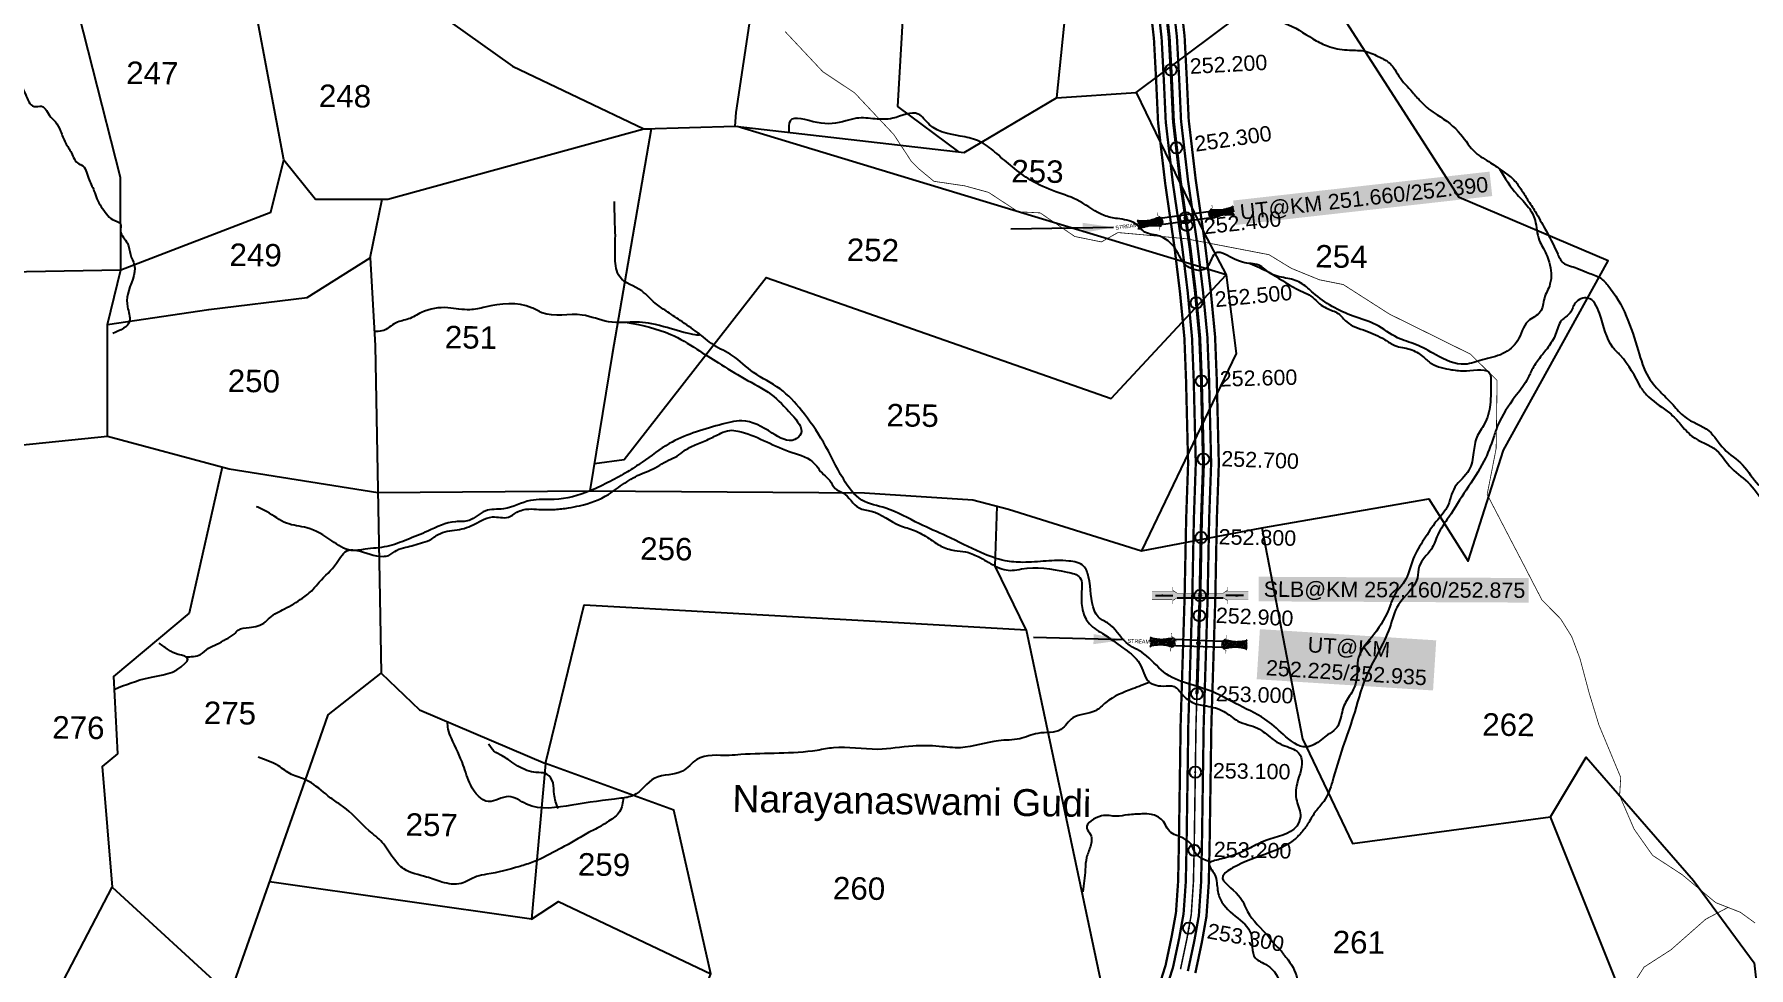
# Model space of a CAD drawing. Header units: feet. Extents: x 751091 to 766702, y 1607162 to 1618807.
# Drawn here: x 756396 to 758629, y 1613163 to 1614378 of the extents above; entities that cross this region are included whole.
import ezdxf
from ezdxf.enums import TextEntityAlignment as Align

# ---------------------------------------------------------------- set-up
doc = ezdxf.new("R2010")
doc.units = ezdxf.units.FT
doc.header["$LTSCALE"] = 15
doc.header["$MEASUREMENT"] = 0
doc.header["$PDMODE"] = 32
doc.header["$PDSIZE"] = 15
doc.linetypes.add('ACAD_ISO02W100', pattern=[15, 12, -3])
doc.linetypes.add('HIDDEN2', pattern=[0.1875, 0.125, -0.0625])
for name, color, linetype in [('CANAL1', 7, 'Continuous'), ('CSMark', 72, 'Continuous'), ('PLOT', 7, 'Continuous'), ('ROADS', 6, 'Continuous'), ('STRUCTURE', 5, 'Continuous'), ('TANKS-STREAM', 4, 'Continuous')]:
    doc.layers.add(name, color=color, linetype=linetype)
doc.layers.add('VILLAGE BOUNDRY', color=5, linetype='HIDDEN2', lineweight=100)
doc.styles.get("Standard").update_dxf_attribs({"font": 'arial.ttf'})
doc.dimstyles.get("Standard").update_dxf_attribs({"dimtxt": 0.18, "dimasz": 40, "dimexe": 0.18, "dimexo": 0.0625, "dimgap": 0.09, "dimtad": 0, "dimtih": 1, "dimtoh": 1, "dimdec": 4, "dimzin": 0, "dimdsep": 46, "dimtxsty": 'Standard', "dimcen": 0.09, "dimadec": 0, "dimazin": 0, "dimtfac": 1, "dimtdec": 4, "dimtofl": 0, "dimtmove": 0, "dimatfit": 3, "dimfxl": 1, "dimtolj": 1, "dimtzin": 0, "dimarcsym": 0})

# ---------------------------------------------------------------- blocks, each defined once
blk = doc.blocks.new('UT')
at = {"layer": 'STRUCTURE'}
h = blk.add_hatch(dxfattribs=at)
h.set_pattern_fill('DASH', color=150, scale=8, angle=-39.6278, style=0)
h.set_pattern_definition([(320.372247933, (-4370.464, -6260.8811), (1.40800153113, 0.132407282), [1, -1])])
h.paths.add_polyline_path([(765163, 1700681.9), (765165.6, 1700680.6), (765167.2, 1700680.3), (765169.1, 1700680), (765172.4, 1700679.6), (765176.4, 1700679.3), (765179.5, 1700679.5), (765183.1, 1700679.9), (765187.7, 1700680.9), (765188.9, 1700681.2), (765193.1, 1700682.2), (765196.1, 1700680.2), (765196.1, 1700672.2), (765193.1, 1700670.2), (765190.5, 1700670.8), (765188.1, 1700671.3), (765185.5, 1700671.8), (765183.6, 1700672.1), (765181, 1700672.5), (765180.3, 1700672.5), (765178.5, 1700672.6), (765176.7, 1700672.6), (765174.6, 1700672.5), (765172.5, 1700672.3), (765170.4, 1700672), (765168.5, 1700671.7), (765166.1, 1700671.2), (765165, 1700670.8), (765163, 1700669.7)])
h.paths.add_polyline_path([(765259.1, 1700682.2), (765256.1, 1700680.2), (765256.1, 1700672.2), (765259.1, 1700670.2), (765261.9, 1700671), (765264.4, 1700671.6), (765266.4, 1700672), (765269.1, 1700672.5), (765272.7, 1700673), (765276.1, 1700673.1), (765278.6, 1700672.9), (765281.2, 1700672.7), (765283.9, 1700672.3), (765286.4, 1700671.9), (765288, 1700671.3), (765289.2, 1700670.6), (765289.1, 1700682.7), (765287.6, 1700681.8), (765285.7, 1700681.2), (765283, 1700680.7), (765281.2, 1700680.4), (765276.7, 1700679.9), (765272.7, 1700679.9), (765268.7, 1700680.3), (765264.8, 1700681), (765261.2, 1700681.7)])
at = {"layer": 'STRUCTURE', "color": 150, "const_width": 0.628}
for points in [[(765190.1, 1700688.2), (765190.1, 1700684.2), (765196.1, 1700680.2), (765256.1, 1700680.2), (765262.1, 1700684.2), (765262.1, 1700688.2)], [(765190.1, 1700664.2), (765190.1, 1700668.2), (765196.1, 1700672.2), (765256.1, 1700672.2), (765262.1, 1700668.2), (765262.1, 1700664.2)]]:
    blk.add_lwpolyline(points, dxfattribs=at)
at = {"layer": 'STRUCTURE', "color": 150}
for points in [[(765196.1, 1700680.2), (765256.1, 1700680.2)], [(765196.1, 1700672.2), (765256.1, 1700672.2)], [(765196.1, 1700672.2), (765256.1, 1700672.2)]]:
    blk.add_lwpolyline(points, dxfattribs=at)
at = {"layer": 'STRUCTURE', "color": 0}
blk.add_circle((765226.1, 1700676.2), 1.89, dxfattribs=at)
at = {"layer": 'STRUCTURE', "color": 150}
for points in [[(765163, 1700681.9), (765164.4, 1700681.1), (765167.9, 1700680.2), (765171.2, 1700679.8), (765176.1, 1700679.4), (765184.7, 1700680.3), (765193.1, 1700682.2)], [(765163, 1700669.7), (765164.3, 1700670.6), (765167.8, 1700671.6), (765171.2, 1700672.1), (765176, 1700672.6), (765184.7, 1700672), (765193.1, 1700670.2)], [(765289.1, 1700682.7), (765287.8, 1700681.9), (765284.3, 1700680.9), (765280.9, 1700680.4), (765276.1, 1700679.8), (765267.4, 1700680.5), (765259.1, 1700682.2)], [(765289.2, 1700670.6), (765287.8, 1700671.4), (765284.2, 1700672.3), (765280.9, 1700672.7), (765276.1, 1700673.1), (765267.4, 1700672.2), (765259.1, 1700670.2)]]:
    blk.add_spline(points, degree=3, dxfattribs=at)
at = {"layer": 'STRUCTURE', "color": 0}
blk.add_text('STREAM', height=5, dxfattribs=at).set_placement((765148.2, 1700675.8), align=Align.MIDDLE_CENTER)
for points in [[(765190.9, 1700676), (765164.2, 1700675.8)], [(765289.3, 1700676.7), (765265.4, 1700676.4)]]:
    blk.add_leader(points, dimstyle='Standard', override={"dimasz": 10, "dimgap": 0.09, "dimtad": 0}, dxfattribs=at)
blk = doc.blocks.new('SLB')
at = {"layer": 'STRUCTURE'}
h = blk.add_hatch(dxfattribs=at)
h.set_pattern_fill('DOTS', color=6, scale=20, angle=320.3722, style=0)
h.set_pattern_definition([(320.372247934, (-159.4327, -72.9564), (1.2786241598, 0.5641323054), [0, -1.25])])
h.paths.add_polyline_path([(769699.5, 1706871.1), (769699.5, 1706861.1), (769729.1, 1706861.1), (769732.1, 1706863.1), (769792.1, 1706863.1), (769795.1, 1706861.1), (769824.7, 1706861.1), (769824.7, 1706871.1), (769795.1, 1706871.1), (769792.1, 1706869.1), (769732.1, 1706869.1), (769729.1, 1706871.1)])
at = {"layer": 'STRUCTURE', "color": 6, "linetype": 'ACAD_ISO02W100', "ltscale": 0.5, "const_width": 0.5}
for points in [[(769699.5, 1706871.1), (769729.1, 1706871.1)], [(769795.1, 1706871.1), (769824.7, 1706871.1)], [(769699.5, 1706861.1), (769729.1, 1706861.1)], [(769795.1, 1706861.1), (769824.7, 1706861.1)]]:
    blk.add_lwpolyline(points, dxfattribs=at)
at = {"layer": 'STRUCTURE', "color": 6, "const_width": 0.628}
for points in [[(769726.1, 1706877.1), (769726.1, 1706873.1), (769732.1, 1706869.1), (769792.1, 1706869.1), (769798.1, 1706873.1), (769798.1, 1706877.1)], [(769726.1, 1706855.1), (769726.1, 1706859.1), (769732.1, 1706863.1), (769792.1, 1706863.1), (769798.1, 1706859.1), (769798.1, 1706855.1)]]:
    blk.add_lwpolyline(points, dxfattribs=at)
at = {"layer": 'STRUCTURE', "color": 6}
blk.add_lwpolyline([(769732.1, 1706863.1), (769792.1, 1706863.1)], dxfattribs=at)
blk.add_lwpolyline([(769732.1, 1706863.1), (769792.1, 1706863.1)], dxfattribs=at)
at = {"layer": 'STRUCTURE', "color": 0}
blk.add_circle((769762.1, 1706866.1), 1.24, dxfattribs=at)
for points in [[(769703.8, 1706866), (769726.7, 1706866)], [(769818.6, 1706865.8), (769795.7, 1706865.8)]]:
    blk.add_leader(points, dimstyle='Standard', override={"dimasz": 10, "dimgap": 0.09, "dimtad": 0}, dxfattribs=at)

msp = doc.modelspace()

# ---------------------------------------------------------------- linework, layer by layer
msp.add_point((757914.3, 1613647.4))
msp.add_point((757914.3, 1613647.4))
msp.add_point((757914.3, 1613647.4))
at = {"layer": 'CANAL1', "color": 1, "const_width": 3}
for points in [[(757848.7, 1614420.9), (757854.2, 1614371.9), (757857.1, 1614317.4), (757859.6, 1614262.9), (757868.9, 1614183.3), (757881, 1614100.3), (757888.1, 1614042), (757893.9, 1613982.3), (757896, 1613927.9), (757898.7, 1613819.2), (757896.2, 1613747.8), (757894.1, 1613644.1), (757889, 1613480.6), (757886.7, 1613324.1), (757885.7, 1613275), (757882.9, 1613234.5), (757877.3, 1613203.7), (757869.4, 1613166.1), (757858.6, 1613131.9)], [(757888.4, 1614425.9), (757894.1, 1614375.2), (757897, 1614319.4), (757899.5, 1614266.1), (757908.6, 1614188.5), (757920.6, 1614105.7), (757927.9, 1614046.3), (757933.8, 1613985), (757936, 1613929.2), (757938.7, 1613819), (757936.1, 1613746.7), (757934.1, 1613643.1), (757929, 1613479.6), (757926.7, 1613323.4), (757925.6, 1613273.2), (757922.6, 1613229.6), (757916.6, 1613196), (757908.1, 1613155.9)]]:
    msp.add_lwpolyline(points, dxfattribs=at)
at = {"layer": 'CANAL1', "color": 5, "const_width": 3}
for points in [[(757858.7, 1614422.2), (757864.2, 1614372.7), (757867.1, 1614317.9), (757869.6, 1614263.7), (757878.8, 1614184.6), (757890.9, 1614101.7), (757898.1, 1614043.1), (757903.8, 1613982.9), (757906, 1613928.2), (757908.7, 1613819.2), (757906.2, 1613747.5), (757904.1, 1613643.9), (757899, 1613480.3), (757896.7, 1613323.9), (757895.7, 1613274.5), (757892.8, 1613233.3), (757887.2, 1613201.7), (757879.1, 1613163.6), (757868, 1613128.5)], [(757878.5, 1614424.7), (757884.1, 1614374.4), (757887.1, 1614318.9), (757889.5, 1614265.3), (757898.6, 1614187.2), (757910.7, 1614104.3), (757917.9, 1614045.2), (757923.8, 1613984.3), (757926, 1613928.8), (757928.7, 1613819.1), (757926.1, 1613747), (757924.1, 1613643.3), (757919, 1613479.9), (757916.7, 1613323.5), (757915.6, 1613273.6), (757912.7, 1613230.8), (757906.8, 1613197.9), (757898.4, 1613158.5)]]:
    msp.add_lwpolyline(points, dxfattribs=at)
at = {"layer": 'CANAL1', "color": 1, "linetype": 'HIDDEN2', "ltscale": 5, "const_width": 4}
msp.add_lwpolyline([(757868.6, 1614423.4), (757874.1, 1614373.5), (757877.1, 1614318.4), (757879.6, 1614264.5), (757888.7, 1614185.9), (757901.3, 1614099.2), (757908, 1614044.1), (757913.8, 1613983.6), (757916, 1613928.5), (757918.7, 1613819.1), (757916.1, 1613747.2), (757914.1, 1613643.6), (757913, 1613610.1), (757910.2, 1613519.3)], dxfattribs=at)
at = {"layer": 'CANAL1', "color": 1, "linetype": 'HIDDEN2', "ltscale": 100}
msp.add_lwpolyline([(757910.2, 1613519.3, 2, 2, 0), (757909, 1613480.1, 2, 2, 0), (757906.7, 1613323.7, 2, 2, 0), (757905.6, 1613274.1, 2, 2, 0), (757902.8, 1613232, 2, 2, 0), (757897, 1613199.8, 2, 2, 0), (757888.8, 1613161, 2, 2, 0)], format="xyseb", dxfattribs=at)
at = {"layer": 'CSMark', "color": 3}
for p in [(757876.4, 1614331.6), (757883.6, 1614230.1), (757895.6, 1614138.9), (757896.9, 1614129.1), (757909.5, 1614028.1), (757916.1, 1613926.5), (757918.6, 1613824.7), (757915.7, 1613722.9), (757913.4, 1613621.1), (757910.2, 1613519.3), (757908.1, 1613417.5), (757906.5, 1613315.7), (757899.6, 1613214.3)]:
    msp.add_point(p, dxfattribs=at)
at = {"layer": 'PLOT'}
for points in [[(757308.9, 1614258.2), (757607, 1614223.9), (757727.5, 1614295.1), (757831.1, 1614301.8), (757919, 1614119.9), (757948.1, 1614064.6), (757961.2, 1613962.4), (757838.1, 1613705.3), (757994.6, 1613735.4), (758212.1, 1613773.3), (758263.4, 1613691.9), (758309.4, 1613836.4), (758445.8, 1614083.1), (758251.7, 1614165.3), (758171.1, 1614290.6), (758043, 1614489.8), (758108.9, 1614666.5), (758214.3, 1614939.9)], [(757600.3, 1614224.7), (757520.9, 1614283.8), (757539.6, 1614604.9), (757567.6, 1614738.1), (757758.1, 1614596.5), (758105.9, 1614658.5)], [(755796.3, 1613919.6), (755902.2, 1613864.8), (756263.4, 1613939.2), (756377.5, 1613842.9), (756491.6, 1613854.9), (756491.5, 1614000.2), (756508.9, 1614071), (756508.5, 1614191.3), (756436.7, 1614474.7), (756496.3, 1614608.2), (756500.1, 1614646.2)], [(757758.1, 1614596.5), (757727.5, 1614295.1)], [(756042.5, 1614173.2), (756165.3, 1614095.3), (756171.3, 1614145.1), (756238.8, 1614066.6), (756508.9, 1614071), (756704.2, 1614146.4), (756721.4, 1614214.2), (756665.1, 1614512.3)], [(757831.1, 1614301.8), (758031.8, 1614452.3), (758043, 1614489.8)], [(756938, 1614394), (757019.1, 1614336.2), (757190.1, 1614254.5), (757308.9, 1614258.2), (757310.1, 1614275.9), (757339, 1614466.7)], [(756721.4, 1614214.2), (756762.6, 1614163.3), (756856.7, 1614163.3), (757190.1, 1614254.5), (757199.6, 1614254.8), (757148.7, 1613960.9), (757119.9, 1613783.4), (757477.2, 1613780.9), (757618.6, 1613771.8), (757664.7, 1613759.9), (757838.1, 1613705.3)], [(757125.7, 1613819.2), (757164.6, 1613824.2), (757349.3, 1614061), (757798.6, 1613903.8), (757948.1, 1614064.6), (757684.6, 1614144.6), (757311.6, 1614257.9)], [(756491.5, 1614000.2), (756623.8, 1614019.6), (756751.5, 1614035.2), (756833.8, 1614086.9), (756849.5, 1614163.3)], [(756833.8, 1614086.9), (756840.4, 1613972.5), (756846.2, 1613644.3), (756848, 1613546.3), (756897.8, 1613498.7), (757062.2, 1613428.5), (757112.2, 1613635.1), (757453.4, 1613616), (757687.7, 1613602.8), (757647.6, 1613685.7), (757650.2, 1613763.7)], [(756349.8, 1613866.3), (756348.9, 1613558.6), (756349.4, 1613416.4), (756359, 1613410), (756343.1, 1613310.7), (756280.9, 1613255.5), (756304, 1613053.6), (756381.8, 1613045.8), (756497.8, 1613267.9), (756651.1, 1613127), (756748.9, 1613406.3), (756779, 1613492.2), (756848, 1613546.3)], [(756491.6, 1613854.9), (756650.1, 1613812), (756843.8, 1613781.2), (757119.9, 1613783.4)], [(756640.9, 1613814.5), (756598.1, 1613624.5), (756499.4, 1613542), (756504.8, 1613441.1), (756484.9, 1613424.7), (756497.8, 1613267.9)], [(757994.6, 1613735.4), (758047.5, 1613460.9), (758112.7, 1613324.5), (758370.7, 1613359.2), (758416.9, 1613437), (758556.7, 1613276.2), (758635.6, 1613169.3), (758659.3, 1612959.9), (758719.4, 1612984.9), (758605.3, 1612738.4), (758453.9, 1613151.1), (758370.7, 1613359.2)], [(757687.7, 1613602.8), (757836.3, 1612903), (757648.5, 1612469.2), (757518.8, 1612169.5), (757459.6, 1612032.8), (758000.6, 1611941.1), (757796.6, 1611457.1), (757754.9, 1611343.6), (757743.6, 1611312.8), (757710.4, 1611272.7), (757606.2, 1610838.6), (757364.4, 1610795.5), (757324.9, 1610717.6), (757314.5, 1610438.9), (757384.2, 1610235.2), (757525.4, 1610217.1)], [(756819.1, 1612962.5), (756669.9, 1612723.4), (757002.7, 1612687.5), (757067.5, 1612633.6), (757186.2, 1612928.4), (757277.4, 1613154.8), (757229, 1613368), (757062.2, 1613428.5), (757043.7, 1613226), (757078.9, 1613249.1), (757277.4, 1613154.8)], [(757043.7, 1613226), (756702.8, 1613274.7)]]:
    msp.add_lwpolyline(points, dxfattribs=at)
at = {"layer": 'ROADS', "linetype": 'HIDDEN2', "ltscale": 10, "const_width": 1}
for points in [[(758637.1, 1613221), (758617.7, 1613235.1), (758585.7, 1613247.6), (758542.1, 1613283.9), (758503.5, 1613309.1), (758479.4, 1613343.3), (758460.6, 1613386.8), (758462, 1613410.6), (758433.6, 1613478.8), (758420.8, 1613520.8), (758408.9, 1613565.4), (758398.1, 1613594), (758383.7, 1613617), (758359.5, 1613641.4), (758346.9, 1613665.6), (758336.9, 1613685), (758317.5, 1613722.2), (758297.2, 1613761.3), (758288.1, 1613778.8), (758299.8, 1613838.7), (758300.6, 1613896.2), (758301, 1613927.4), (758266.2, 1613961.5), (758217.1, 1613985.8), (758161, 1614013.5), (758122.8, 1614037.9), (758100.8, 1614052), (758069.5, 1614058.3), (758033.2, 1614073.1), (758004, 1614090.9), (757926.4, 1614105.8), (757895.8, 1614111.7), (757862.7, 1614114.7), (757836.7, 1614117.1), (757807.3, 1614119.7), (757785.8, 1614107.5), (757751.1, 1614114.6), (757725.2, 1614132.3), (757706.1, 1614145.3), (757677.3, 1614146.8), (757638.9, 1614172), (757607.8, 1614180.5), (757567.7, 1614186.4), (757547, 1614203.6), (757538.2, 1614212.6), (757515.5, 1614247.3), (757464.6, 1614301.4), (757423, 1614329.1), (757386.4, 1614368.1), (757374, 1614381.3)], [(758601.7, 1613241.4), (758572.6, 1613226), (758527.4, 1613186.2), (758492.4, 1613163.7), (758477.5, 1613140.2)]]:
    msp.add_lwpolyline(points, dxfattribs=at)
at = {"layer": 'TANKS-STREAM'}
for points in [[(757577.4, 1614682), (757597.4, 1614682.3), (757634.9, 1614688.1), (757663.1, 1614688.7), (757674.7, 1614692.7), (757692.6, 1614699.1), (757705.7, 1614705), (757713.9, 1614708.5), (757781.5, 1614706.1), (757803.3, 1614709.2), (757829.1, 1614717.1), (757856.7, 1614721.5), (757886.2, 1614725.4), (757898.2, 1614720.4), (757905.3, 1614708.3), (757915.2, 1614691.2), (757918.9, 1614673.8), (757915.2, 1614655.5), (757915.9, 1614631.8), (757922.9, 1614617.2), (757931.4, 1614601.7), (757932.1, 1614587.2), (757945.4, 1614560.1), (757950.6, 1614521.4), (757955.2, 1614503), (757960.8, 1614487.5), (757968.1, 1614460.8), (757973.7, 1614441.4), (757981.7, 1614426.4), (758009.4, 1614398.2), (758029.6, 1614390.1), (758065.5, 1614369.4), (758083.3, 1614361.4), (758108.9, 1614357.2), (758129.4, 1614355.6), (758148.4, 1614347.9), (758160.8, 1614340.5), (758166.1, 1614334.6), (758173.2, 1614323.4), (758190.8, 1614302.4), (758201.7, 1614290.2), (758212.2, 1614280.4), (758223.2, 1614273), (758253.5, 1614247.7), (758273, 1614223.8), (758292.6, 1614210.5), (758308.4, 1614199.6), (758321.4, 1614189.8), (758331.8, 1614176.6), (758340.8, 1614162.5), (758350.7, 1614146.9), (758363.6, 1614124.2), (758379.1, 1614093.6), (758387.1, 1614080.5), (758404.9, 1614073.4), (758417.4, 1614068), (758433.8, 1614061.6), (758445.2, 1614051.1), (758484.7, 1613966.3), (758498.2, 1613931.3), (758515.6, 1613910.3), (758530.1, 1613895.4), (758545.4, 1613879.7), (758576.8, 1613861.5), (758596.5, 1613838.1), (758620.7, 1613817.2), (758641.6, 1613791.4), (758692.2, 1613761), (758703.9, 1613751), (758724.6, 1613740.4), (758812, 1613707.3), (758875.3, 1613713.1), (758915, 1613721.7), (758986.4, 1613741.3), (759021, 1613776.7), (759043.8, 1613801.3), (759064.9, 1613826.5), (759118.2, 1613886.3), (759126.5, 1613917.8), (759153.1, 1613950.2), (759164.4, 1613971.9), (759180.5, 1613989.3), (759211.3, 1614017.4), (759237.2, 1614042), (759255.7, 1614050), (759286.4, 1614072.6), (759318.3, 1614089.2), (759354.4, 1614105.1), (759384.4, 1614117.4), (759426.5, 1614130.2), (759459.5, 1614141.9), (759495.6, 1614155.4), (759531, 1614164.6), (759573.7, 1614171.9), (759628.5, 1614186.6), (759659.7, 1614201.4), (759687.1, 1614204), (759740.7, 1614209.3), (759814.3, 1614211.4), (759828.5, 1614226.3), (759863.9, 1614233.7), (759887.2, 1614245), (759920.1, 1614250.6), (759960.9, 1614254.9), (760022.5, 1614264.9), (760060.2, 1614263.8), (760090, 1614263.4), (760120.4, 1614263), (760138.2, 1614268.2), (760126.7, 1614261.7), (760169.4, 1614267.2), (760221.2, 1614271.9), (760244.9, 1614274), (760271.7, 1614276.1), (760296.6, 1614275.7), (760314.9, 1614279.1), (760333.9, 1614285.5), (760346.7, 1614287.8), (760361.9, 1614290.6), (760371.9, 1614296.7), (760384.2, 1614309.3)], [(756420.6, 1614476), (756410.5, 1614465.1), (756404.4, 1614451.6), (756394.8, 1614438.6), (756394.8, 1614430.5), (756382.5, 1614415.6), (756378.5, 1614410.3), (756370.1, 1614398.2), (756359.6, 1614376.7), (756347, 1614368.1), (756327.8, 1614358.7), (756314.7, 1614352.4), (756295.8, 1614342.4), (756283.5, 1614332.1), (756268.6, 1614323.8), (756222.6, 1614326.7), (756213.2, 1614328), (756188.3, 1614327.2), (756167.8, 1614325.5), (756152.5, 1614325.5), (756130.1, 1614321.8), (756111.9, 1614319.8), (756099.3, 1614315.7), (756090.5, 1614314.4), (756069.7, 1614320.3), (756037.7, 1614343.2), (756010.3, 1614349.5), (756000.1, 1614348.8), (755973.7, 1614350.9), (755958.8, 1614356.7), (755950.3, 1614355.7), (755937.7, 1614347.7), (755917.5, 1614342.9), (755896.1, 1614338.6), (755876.2, 1614332.1), (755859.2, 1614325.8), (755839.1, 1614323.8), (755820.3, 1614318.1), (755797.8, 1614310.2), (755784.9, 1614303.3), (755767, 1614301.3), (755755.6, 1614298.6), (755742.2, 1614293.2), (755728.9, 1614291.4), (755714.1, 1614291), (755695.8, 1614280.8), (755651.3, 1614276), (755629.7, 1614269.2), (755572.9, 1614262.6), (755549.9, 1614259.5), (755528.3, 1614257.6), (755510.9, 1614252.7), (755486.5, 1614252.5), (755455.4, 1614261.7), (755444.4, 1614272.9), (755422.2, 1614270.7), (755394.3, 1614264.3), (755372.4, 1614263.2), (755352.1, 1614265.7), (755326.6, 1614268.7), (755296, 1614272.2), (755276.5, 1614276.7), (755255.3, 1614281.5)], [(756355.2, 1614372.8), (756364, 1614349.9), (756375, 1614324.9), (756379.3, 1614311.8), (756384.8, 1614299.9), (756396.1, 1614283.9), (756405.8, 1614284), (756417.7, 1614270.1), (756423.8, 1614263.8), (756430.5, 1614251.8), (756437, 1614236.5), (756444.7, 1614223.4), (756454.2, 1614209.2), (756457.6, 1614207.7), (756467, 1614190.6), (756474.1, 1614174.1), (756477.9, 1614163.4), (756490.6, 1614144), (756498.4, 1614136.5), (756508.7, 1614131.2), (756508.7, 1614121.7), (756517.8, 1614105.8), (756521.5, 1614091.1), (756526.6, 1614077.8), (756518, 1614039.5), (756517.8, 1614023.1), (756520.5, 1614004.4), (756498.6, 1613988.4)], [(758304, 1614202.7), (758327.1, 1614169.1), (758342.1, 1614152.4), (758350.4, 1614135.6), (758355.9, 1614109.9), (758360.2, 1614101.3), (758368.9, 1614081.1), (758369.9, 1614052.4), (758362.6, 1614034.2), (758357.2, 1614016.4), (758341.5, 1614004.4), (758327.5, 1613978.8), (758308.4, 1613962.1), (758282, 1613954), (758259.3, 1613948.3), (758221.4, 1613960.5), (758194.8, 1613974.1), (758171.4, 1613982.8), (758143.4, 1613999.7), (758113.8, 1614010.9), (758061.6, 1614041.2), (758047.2, 1614053.1), (758028.5, 1614060), (758006.9, 1614065.9), (757990.6, 1614077.4), (757969.5, 1614081), (757933.5, 1614092.2), (757921.4, 1614072.7), (757906.2, 1614071.6), (757891.8, 1614081.7), (757885.8, 1614092.5), (757862.1, 1614114.9), (757842.4, 1614120.4), (757829.9, 1614131.4), (757806.9, 1614137.8), (757789.6, 1614141.8), (757757.7, 1614160.3), (757726.4, 1614172.9), (757693.7, 1614188), (757670, 1614205.2), (757649.5, 1614222.4), (757629.4, 1614237.2), (757608, 1614244.1), (757562, 1614260.1), (757547.3, 1614274), (757514.1, 1614268.4), (757491.2, 1614267.6), (757466.9, 1614268.4), (757453, 1614265.1), (757415.6, 1614262.8), (757380.5, 1614265), (757378.8, 1614250.2)], [(757979.3, 1614079.5), (758003.6, 1614068.1), (758039.7, 1614046.5), (758061.1, 1614035.1), (758069.9, 1614027), (758079.1, 1614021.2), (758094.2, 1614014.2), (758105.2, 1614003.4), (758130.2, 1613991.8), (758154.8, 1613980.3), (758167.9, 1613972.7), (758187.6, 1613967.9), (758204.7, 1613958.1), (758215.5, 1613949.3), (758241.7, 1613941.2), (758261, 1613939.8), (758292.1, 1613935.3), (758292.7, 1613927.6), (758292, 1613895.7), (758284.4, 1613870.4), (758274.7, 1613853.5), (758270.4, 1613833.4), (758264.3, 1613810.3), (758246.2, 1613788.4), (758235.6, 1613761.7), (758221.9, 1613743.7), (758206, 1613720.5), (758191.8, 1613694.9), (758180.2, 1613665), (758168.3, 1613649.5), (758161.9, 1613634.4), (758140.7, 1613596.6), (758120.7, 1613566.8), (758117.7, 1613536.4), (758111.7, 1613521.2), (758101.6, 1613503.6), (758095.5, 1613481.9), (758090.7, 1613473.6), (758080.4, 1613466.1), (758072, 1613459.4), (758052.7, 1613450.2), (758022.7, 1613466.6), (757998.6, 1613486.5), (757960.2, 1613506.9), (757931.7, 1613521.5), (757867, 1613547.6), (757841.1, 1613571.5), (757818.1, 1613586), (757793.8, 1613611.7), (757781.5, 1613619.5), (757776.9, 1613627.2), (757769.2, 1613671.5), (757762.5, 1613685.7), (757743.3, 1613692.2), (757713.9, 1613692.2), (757683.4, 1613690.5), (757660.5, 1613692.6), (757628.7, 1613703.2), (757584.2, 1613724.6), (757548.8, 1613740.7), (757505.1, 1613760.9), (757474, 1613771.5), (757449.8, 1613799), (757423.8, 1613846.8), (757395.3, 1613888.2), (757367.4, 1613916.2), (757332.8, 1613937.7), (757305.2, 1613959.5), (757281, 1613973.4), (757259.7, 1613989.7), (757237.4, 1614005.2), (757219, 1614017.8), (757204.7, 1614027.8), (757187.4, 1614043.7), (757158.6, 1614062.2), (757152.7, 1614085.8), (757152.9, 1614119.9), (757152.3, 1614134.4), (757152, 1614160.1)], [(757258.9, 1613990.3), (757260.5, 1613989.1), (757216.2, 1613997.1), (757180.6, 1614003.1), (757144.1, 1614003.6), (757109.9, 1614012.3), (757057.4, 1614015.3), (757043.8, 1614021.9), (756983.2, 1614022.6), (756963.4, 1614019.2), (756935, 1614021.8), (756900.5, 1614015.7), (756883.6, 1614007.2), (756867.5, 1614002.3), (756849.1, 1613991.6), (756839.3, 1613991.1)], [(758488.3, 1613917.7), (758461.3, 1613960), (758451.9, 1613970.2), (758434.4, 1614014.6), (758418.9, 1614034.5), (758402.9, 1614028.1), (758396.2, 1614015.1), (758385, 1614005.3), (758377.2, 1613987.3), (758367.4, 1613970.4), (758356.2, 1613956), (758346.4, 1613941), (758339.7, 1613927.6), (758324.3, 1613905.7), (758302.1, 1613869.1), (758296.4, 1613853.1), (758283.9, 1613822.2), (758260.7, 1613784.4), (758238.1, 1613749.5), (758223.7, 1613726.1), (758215.4, 1613707.7), (758199.5, 1613685.1), (758197.2, 1613670.5), (758172.6, 1613635.2), (758161.2, 1613605.8), (758130, 1613540.7), (758113.7, 1613489.7), (758100.1, 1613450.2), (758086.5, 1613405.3), (758075.4, 1613379.4), (758065, 1613366.5), (758055.7, 1613352), (758047.2, 1613339.9), (758037.6, 1613330.1), (758002.8, 1613311.9), (757956.7, 1613292.8), (757943.8, 1613281.9), (757964.5, 1613257.1), (757976, 1613236), (758003.3, 1613203.4), (758012.6, 1613192.2), (758018.5, 1613186.2), (758023.1, 1613180.2), (758029, 1613173), (758041.7, 1613144.5), (758047.4, 1613121.5), (758063.1, 1613104.4), (758068.4, 1613058.1), (758072.7, 1613046.6), (758079.5, 1613033.6), (758098.4, 1612961), (758106.6, 1612943), (758113.4, 1612890.8), (758125.4, 1612859.3), (758122.5, 1612834.5), (758110.9, 1612784.5), (758098.5, 1612751.8), (758079.6, 1612721.2), (758048, 1612706.4), (758018.1, 1612707.8), (757994.6, 1612700.2), (757972.3, 1612704.5), (757936.2, 1612722.9), (757903.2, 1612746.3), (757882, 1612762), (757857.3, 1612774.7), (757815.8, 1612810.8), (757786.2, 1612827.6), (757731.4, 1612862.9), (757704.9, 1612893.1), (757680.2, 1612912.2), (757680.3, 1612948.2), (757687.2, 1612978.9), (757684.1, 1613017.1), (757681.6, 1613054.5), (757661, 1613057.4), (757634.1, 1613057.3), (757609.1, 1613056.4), (757587.9, 1613054.9), (757570.3, 1613049.4), (757558.7, 1613035.5), (757545.1, 1613010.1), (757531.2, 1612992.7), (757520, 1612975.7), (757510.4, 1612951.7), (757508, 1612935.9), (757504.9, 1612903.9), (757506.9, 1612891.6), (757508.9, 1612874.4), (757514.1, 1612844.2), (757522, 1612815.1), (757520.8, 1612787.9), (757527.1, 1612768.5), (757537, 1612751.2), (757542.8, 1612726.6), (757563.3, 1612687.9), (757578.9, 1612670.1), (757592.3, 1612655.4), (757605.2, 1612630.2), (757639.3, 1612586.5), (757660.6, 1612569.5), (757687, 1612558.1), (757700.7, 1612541.7), (757694.7, 1612522.4), (757692.7, 1612477.2), (757676.8, 1612470), (757656.1, 1612468.1), (757640.8, 1612473.1), (757614.6, 1612485.8), (757575.5, 1612486.8), (757550.1, 1612492.9), (757528.8, 1612483.1), (757501.9, 1612477.7), (757482, 1612468.1), (757438.2, 1612448.5), (757403.2, 1612428.4), (757391.9, 1612412.7), (757377.9, 1612384), (757354.6, 1612350.6), (757335.1, 1612312.7), (757330.7, 1612280.7), (757322.1, 1612260.2), (757318.2, 1612231.7), (757319.5, 1612204.4), (757320.9, 1612180.5), (757324, 1612150.6), (757324.2, 1612133), (757326.7, 1612118.5), (757332.2, 1612104.8), (757337.6, 1612083.2), (757342.2, 1612066.9), (757353.1, 1612032.7), (757350.6, 1612008.6), (757343.7, 1611989.4), (757335.7, 1611977.6), (757314, 1611965.6), (757301.9, 1611955.3), (757281, 1611938.7), (757263.6, 1611921.3), (757242, 1611912.9), (757226, 1611902.5), (757209.6, 1611894), (757180.8, 1611880.8), (757161.9, 1611875.3), (757133.6, 1611867.4), (757090.3, 1611855.5), (757065.5, 1611844.9), (757044.7, 1611832.5), (757026.5, 1611820.4), (757009.2, 1611810.6), (756974.3, 1611776.6), (756956.6, 1611767.7), (756944.6, 1611756.8), (756937.4, 1611742.9), (756931.4, 1611726.7), (756921.5, 1611705.4), (756903.1, 1611681), (756886.8, 1611648.6), (756871.5, 1611624.6), (756861.6, 1611611.2), (756852.6, 1611590.7), (756846.4, 1611560.9), (756843.7, 1611553.5), (756852.4, 1611558.7), (756866, 1611580.9), (756879.8, 1611598.6), (756910.9, 1611623.7), (756916.6, 1611630.9), (756933.9, 1611644.5), (756951.4, 1611661.3), (756972.2, 1611679.9), (756982.3, 1611683.2), (756998.6, 1611684.4), (757015.5, 1611682.8), (757027, 1611690.2), (757034.1, 1611704.3), (757042.2, 1611711.8), (757052.9, 1611715.1), (757063.4, 1611717.4), (757075.9, 1611722.4), (757086, 1611724.6), (757094.7, 1611718.5), (757107.3, 1611718.1), (757124.7, 1611721.3), (757138.9, 1611724.9)], [(757168.5, 1614002.8), (757225.1, 1613987.2), (757259.2, 1613967.8), (757287.1, 1613950.2), (757320.7, 1613929.8), (757355.7, 1613909), (757382.5, 1613882.8), (757394.4, 1613857.8), (757386.6, 1613850.2), (757357.3, 1613858.8), (757317.7, 1613874.7), (757288.2, 1613869.2), (757223, 1613845), (757187.8, 1613820.7), (757168.6, 1613808.3), (757146.3, 1613795.9), (757119.9, 1613783.4), (757073.3, 1613772.3), (757042.5, 1613771), (757007.5, 1613760.1), (756983.5, 1613757.3), (756962.5, 1613745), (756944.8, 1613743.4), (756908.9, 1613731.2), (756881.5, 1613719.9), (756855.6, 1613711.2), (756827, 1613707.5), (756808.9, 1613706), (756783.7, 1613718.5), (756751.4, 1613735.3), (756724.7, 1613741.5), (756699.6, 1613756.3), (756685.7, 1613762.9)], [(756593.7, 1613567.6), (756612.7, 1613570.7), (756623.2, 1613578.7), (756634, 1613583.9), (756645.8, 1613590.5), (756656.6, 1613597.1), (756661.7, 1613602.4), (756676, 1613605.7), (756697.4, 1613612.9), (756702.9, 1613618.2), (756722.3, 1613630), (756745.5, 1613643.9), (756759.1, 1613655.2), (756767.4, 1613664.8), (756789.9, 1613689.3), (756805.8, 1613706.5), (756816.5, 1613706), (756850.6, 1613698.3), (756858.2, 1613699.6), (756868.1, 1613706.1), (756880.3, 1613710.2), (756890.7, 1613712.8), (756901.9, 1613716.3), (756913.8, 1613720.9), (756919.7, 1613725.3), (756931, 1613730.2), (756956.2, 1613734.7), (756978.8, 1613745), (756992.9, 1613749.6), (757013.6, 1613749.3), (757024.7, 1613755.6), (757040.4, 1613759.9), (757053.3, 1613759.4), (757074.4, 1613759.4), (757091.8, 1613761.4), (757106.4, 1613764.2), (757144.1, 1613779), (757165, 1613793.6), (757187.9, 1613806.1), (757199.2, 1613810.7), (757222.1, 1613823.3), (757233.4, 1613828.8), (757242.5, 1613835.6), (757256.9, 1613843.3), (757274.1, 1613850.6), (757290.2, 1613858.5), (757301.8, 1613862.3), (757312.4, 1613861.3), (757379.3, 1613834.9), (757409.6, 1613821.5), (757424, 1613804.8), (757432, 1613797.1), (757439.2, 1613786.7), (757449.1, 1613781.1), (757470.5, 1613761.3), (757485.9, 1613757.2), (757523.3, 1613738.5), (757542.3, 1613732.1), (757561.5, 1613721.4), (757576.8, 1613711.7), (757594.7, 1613706.1), (757608.7, 1613704.2), (757625.2, 1613698.1), (757647.6, 1613685.7), (757659.4, 1613681.1), (757669.8, 1613680.1), (757681.9, 1613681.9), (757741.4, 1613677.9), (757757.7, 1613670.8), (757759.9, 1613649.7), (757761.2, 1613629.3), (757768.5, 1613612.5), (757787.2, 1613597.9), (757813.7, 1613579.3), (757833.6, 1613561.7), (757839.7, 1613549.7), (757845.5, 1613537.3), (757866.2, 1613529.5), (757880.6, 1613529), (757890.9, 1613518.8), (757906.5, 1613507.2), (757922.8, 1613503.6), (757945.1, 1613496.5), (757963.5, 1613484), (757989.2, 1613474.5), (758007.6, 1613461.4), (758021.9, 1613452.7), (758042.5, 1613442.4), (758045.9, 1613436.3), (758040.5, 1613402.6), (758040.1, 1613380), (758044.9, 1613359.3), (758040.2, 1613347.3), (757999.7, 1613328.3), (757979.9, 1613319), (757940, 1613304), (757926.3, 1613298.2), (757933.2, 1613284.5), (757936, 1613273.4), (757939.3, 1613255.3), (757960.1, 1613229.9), (757980.6, 1613206.6), (757986.3, 1613175.5), (758001.4, 1613166.3), (758020.2, 1613137.8), (758023.9, 1613120.9), (758034.8, 1613089.7), (758036.3, 1613076.7), (758041.1, 1613055.2), (758042.6, 1613042.3), (758049.2, 1613029.2), (758064.1, 1613003.9), (758069.3, 1612972.2), (758073, 1612958.7), (758075.1, 1612947.9), (758078.3, 1612934.9), (758083.7, 1612912.9), (758084, 1612895.9), (758088.3, 1612880.1), (758094.9, 1612868.7), (758100, 1612846.6), (758097.3, 1612797.3), (758092.5, 1612779.9), (758085.1, 1612768.7), (758074.1, 1612755.3), (758062.7, 1612745.9), (758041.7, 1612734.9), (758025.3, 1612731.8), (757995.4, 1612731.6), (757964.9, 1612734.3), (757935.3, 1612753.3), (757901.7, 1612773.5), (757883.4, 1612793), (757826.8, 1612835.4), (757786.1, 1612866.5), (757736.5, 1612890.5), (757704.8, 1612925.7), (757703.3, 1612960.1), (757705, 1612996.9), (757705, 1613026.6), (757701.2, 1613064.2), (757678.7, 1613071.2), (757649, 1613068.9), (757593.2, 1613071.6), (757557.1, 1613067), (757549, 1613051.7), (757522.4, 1613020), (757503, 1612990.6), (757494.3, 1612966.2), (757480.8, 1612932.4), (757489, 1612868.3), (757496.6, 1612845.2), (757501.5, 1612827.8), (757503, 1612799.7), (757509.8, 1612773.5), (757517, 1612752), (757527.9, 1612711.3), (757536.8, 1612694.6), (757549.5, 1612669.9), (757561.2, 1612655.1), (757569.7, 1612641.9), (757601.3, 1612603.3), (757618.4, 1612580.1), (757638.8, 1612565.6), (757652.9, 1612558.7), (757663.5, 1612552.2), (757676, 1612532.8), (757679.8, 1612495.1), (757671.6, 1612490.9), (757659.7, 1612486.4), (757634.6, 1612498.6), (757613.5, 1612502.9), (757590.2, 1612505.4), (757566.9, 1612511.7), (757541.8, 1612510.1), (757514.6, 1612509.9), (757503.7, 1612506.9), (757482.1, 1612503.8), (757428.8, 1612482.1), (757414.9, 1612467.7), (757391, 1612453.1), (757365.6, 1612419.6), (757350.4, 1612377.2), (757338.6, 1612363.6), (757328.4, 1612346.9), (757314, 1612349.7), (757292.5, 1612363.6), (757263.6, 1612386.4), (757254.1, 1612399.6), (757243, 1612406.6), (757234.4, 1612412.3), (757213.5, 1612415.8), (757189.5, 1612414.5), (757170, 1612401.4), (757156.8, 1612394.1), (757137.4, 1612386.3), (757124.8, 1612378.1), (757105.1, 1612378.4), (757090.4, 1612392.3), (757081.5, 1612405.1), (757061.1, 1612428.6), (757049.6, 1612451.8), (757040, 1612475.9), (757029.9, 1612494.8), (757011.8, 1612517.3), (757004.6, 1612527.3), (757010, 1612538.4), (757024.9, 1612536.4), (757042, 1612535.6), (757069.4, 1612536.4), (757077.7, 1612542.2), (757088.6, 1612547.4), (757110.2, 1612551.1), (757122.1, 1612555)], [(756500.3, 1613525.2), (756545, 1613540.3), (756593, 1613559.2), (756596.3, 1613564.5), (756583.9, 1613570.7), (756571.1, 1613576.6), (756559.1, 1613585.3)], [(757848.6, 1613534.4), (757826.5, 1613525.8), (757791.6, 1613508.1), (757778, 1613497.3), (757748.6, 1613488), (757733.2, 1613473), (757703.2, 1613467.9), (757679.4, 1613460.9), (757651.9, 1613458.3), (757602.4, 1613449.2), (757574.4, 1613450.9), (757540.3, 1613451.3), (757494.5, 1613447.1), (757436.9, 1613449.1), (757415.9, 1613445.8), (757316.3, 1613440.3), (757301.1, 1613439.3), (757258.9, 1613433.8), (757240.4, 1613418.8), (757204.3, 1613409.6), (757176.4, 1613387.1), (757160.1, 1613383.4), (757096.4, 1613374.5), (757037.2, 1613375.9), (757013.8, 1613385.6), (756987.9, 1613379.2), (756964.6, 1613400.4), (756954.9, 1613426.7), (756939.5, 1613461.5), (756935.2, 1613473.5), (756934.5, 1613483)], [(757078.4, 1613370), (757073.2, 1613388.7), (757071.9, 1613403.5), (757064.3, 1613414.5), (757053.4, 1613416.9), (757049.6, 1613417), (757037.9, 1613419.5), (757034.1, 1613421.1), (757013.3, 1613433.8), (757005.6, 1613438.6), (756994.8, 1613444.9), (756988, 1613454.3)], [(757163.3, 1613384.4), (757158.4, 1613365.8), (757144.2, 1613353.6), (757130.9, 1613345.3), (757116, 1613337.7), (757098, 1613327.1), (757080, 1613317.3), (757046.4, 1613300.7), (757028.4, 1613294.7), (756985.6, 1613284.5), (756972.3, 1613281.5), (756952, 1613272.5), (756927.2, 1613274.4), (756907.1, 1613280.9), (756877.7, 1613291.4), (756863.9, 1613305.6), (756849.5, 1613325.9), (756831.8, 1613341.7), (756802.7, 1613369.3), (756789.6, 1613378.8), (756775.8, 1613389), (756750.4, 1613407.2), (756731.1, 1613414.5), (756714.2, 1613425.6), (756687.9, 1613436.8)], [(757927.9, 1613300.3), (757908.1, 1613312.5), (757902.5, 1613323.7), (757895.8, 1613329.5), (757885.3, 1613334.5), (757876.2, 1613338.9), (757864.9, 1613355), (757851, 1613362.4), (757838.5, 1613363), (757820.2, 1613361.8), (757805.3, 1613360.1), (757786, 1613360.4), (757767, 1613344.3), (757771.7, 1613336.1), (757771.5, 1613320.7), (757766.5, 1613306.3), (757764.8, 1613290.5), (757761.6, 1613261.7)], [(756203.2, 1612699), (756228.2, 1612707.5), (756253.5, 1612713.9), (756269.2, 1612720.8), (756288.6, 1612724.3), (756313.9, 1612728.6), (756333.8, 1612731.2), (756349.8, 1612731.9), (756367.7, 1612719.8), (756375.5, 1612708.8), (756402.2, 1612691.6), (756417.2, 1612680.9), (756433.8, 1612663.4), (756457.2, 1612648.4), (756478.1, 1612632.9), (756508.8, 1612629.9), (756527.8, 1612633), (756553.1, 1612636.9), (756574.5, 1612632), (756652.8, 1612622.4), (756673.8, 1612624.2), (756639.9, 1612634.3), (756613.1, 1612642.3), (756589.3, 1612662), (756584.6, 1612682.6), (756582.8, 1612710.7), (756578.8, 1612728.4), (756579.5, 1612742.7), (756585.6, 1612761.5), (756582.4, 1612774.1), (756571.3, 1612789), (756558.5, 1612810.6), (756530.4, 1612847.1), (756509.6, 1612863.3), (756501, 1612880.7), (756487.7, 1612895.6), (756458.8, 1612930.1), (756446.7, 1612941.6), (756436.4, 1612958.1), (756414.5, 1612982.8), (756406.5, 1612990.8), (756400.8, 1613004.3), (756379.9, 1613015.5), (756324.5, 1613027.3), (756273.8, 1613037.2), (756254.9, 1613045.1), (756219.7, 1613088.4), (756193.8, 1613113), (756184.7, 1613126.6), (756161.4, 1613145.8), (756152.7, 1613154.8), (756144.9, 1613165.4), (756132.4, 1613177.8), (756118.7, 1613190.6), (756103.3, 1613203.8), (756064.8, 1613222.9), (756022.5, 1613232.3), (756009.5, 1613238.8), (755997.3, 1613241), (755985.1, 1613242.9), (755975.1, 1613245.6), (755958.3, 1613249.2)]]:
    msp.add_spline(points, degree=3, dxfattribs=at)
msp.add_open_spline([(758488.3, 1613917.7), (758491, 1613913.8), (758501.4, 1613900.8), (758525.9, 1613886.6), (758540, 1613870.2), (758557.3, 1613849.2), (758588.2, 1613841.1), (758604.7, 1613810.4), (758632.9, 1613793.8), (758653.3, 1613755.4), (758692.3, 1613747), (758715, 1613723), (758756.6, 1613706.9), (758810.4, 1613674.1), (758878.3, 1613685.7), (758934.8, 1613699.9), (758994.3, 1613704), (759026.6, 1613748.5), (759054.3, 1613775.2), (759082.5, 1613814.8), (759130.5, 1613842.1), (759132.2, 1613898.2), (759163.1, 1613918.1), (759172.3, 1613947.6), (759194.7, 1613968.5), (759220.6, 1613989.2), (759240.9, 1614016.7), (759272.2, 1614025.2), (759294.3, 1614049.1), (759329.3, 1614064.4), (759362.1, 1614078.9), (759397.5, 1614094.5), (759433.7, 1614103.4), (759470.5, 1614116.8), (759504.6, 1614130.7), (759543, 1614140.4), (759587.9, 1614147.1), (759632.6, 1614155.1), (759666.4, 1614178.7), (759706.3, 1614177.5), (759754.4, 1614191.9), (759815.2, 1614166.5), (759839.8, 1614209.1), (759872.2, 1614203.2), (759898.3, 1614223.5), (759932.8, 1614225.3), (759977.8, 1614229.3), (760024.1, 1614241.4), (760067.3, 1614239.8), (760100.9, 1614233.2), (760125.5, 1614254.4), (760147.6, 1614239.1), (760166.8, 1614251.1), (760195.9, 1614250.5), (760227.9, 1614256.9), (760260.8, 1614258.3), (760285.7, 1614265), (760307.8, 1614260.5), (760321.2, 1614270.7), (760333.1, 1614273.6), (760344.2, 1614280.8), (760352.1, 1614286), (760356.7, 1614289.1)], degree=3, knots=[1414.919166, 1414.919166, 1414.919166, 1414.919166, 1428.355442, 1456.490363, 1477.806883, 1500.24514, 1537.550566, 1569.041743, 1601.889095, 1635.996692, 1696.581391, 1712.388167, 1736.330799, 1832.281638, 1897.625331, 1939.304179, 2015.426214, 2066.222464, 2100.708233, 2134.448838, 2216.720589, 2250.175917, 2293.277256, 2318.403263, 2342.724124, 2385.578487, 2422.231811, 2442.957104, 2482.180715, 2519.073159, 2559.606733, 2592.910762, 2638.157238, 2674.132666, 2713.693954, 2751.284394, 2795.76829, 2854.010689, 2889.491708, 2917.781663, 2973.119535, 3048.787728, 3070.000668, 3107.137597, 3133.677418, 3167.990646, 3210.150667, 3274.250091, 3312.994586, 3343.610847, 3375.981335, 3395.449838, 3413.378018, 3439.137415, 3484.317843, 3513.488835, 3540.151235, 3563.50849, 3577.980811, 3589.299048, 3601.105189, 3618.406207, 3618.406207, 3618.406207, 3618.406207], dxfattribs=at)

# ---------------------------------------------------------------- block references
at = {"layer": 'STRUCTURE', "color": 0}
for name, p, rotation in [('UT', (232400.1, -175197.6), 7.859001729592067), ('SLB', (-10823.6, -93680.2), 0.03437404963851), ('UT', (-72522.7, -56219.7), 357.7832658623611)]:
    msp.add_blockref(name, p, dxfattribs=dict(at, rotation=rotation))

# ---------------------------------------------------------------- texts
at = {"layer": 'CSMark', "color": 1}
for s, rotation, p in [('252.200', 3.0483, (757900.9, 1614336.1)), ('252.300', 8.2368, (757907.2, 1614234.8)), ('252.400', 5.9851, (757919.4, 1614127.5)), ('252.500', 5.4955, (757933.6, 1614032.5)), ('252.600', 1.3872, (757939.9, 1613929.2)), ('252.700', 357.9779, (757942, 1613825.6)), ('252.800', 358.8593, (757938.5, 1613723.9)), ('252.900', 357.5083, (757934.9, 1613621.8)), ('253.000', 358.2218, (757934.9, 1613519.9)), ('253.100', 359.1527, (757931, 1613419.4)), ('253.200', 358.7859, (757932.2, 1613317)), ('253.300', 349.8108, (757924, 1613211.2))]:
    msp.add_text(s, height=20, rotation=rotation, dxfattribs=at).set_placement(p, align=Align.MIDDLE_LEFT)
at = {"layer": 'PLOT'}
for s, p in [('247', (756550.1, 1614327.3)), ('248', (756801, 1614297.4)), ('253', (757702.6, 1614199.3)), ('249', (756684.6, 1614090.5)), ('252', (757488.3, 1614097)), ('254', (758098.4, 1614088.5)), ('251', (756964.9, 1613983.3)), ('250', (756682.3, 1613926.5)), ('255', (757540, 1613881.7)), ('256', (757219.3, 1613708)), ('275', (756651.1, 1613494.3)), ('262', (758315.8, 1613479.2)), ('276', (756453.8, 1613475.4)), ('257', (756913.9, 1613348.9)), ('259', (757138.2, 1613297.1)), ('260', (757470.3, 1613266.1)), ('261', (758121, 1613196))]:
    msp.add_text(s, height=29.2, rotation=359.196, dxfattribs=at).set_placement(p, align=Align.MIDDLE_CENTER)
at = {"layer": 'PLOT', "color": 0}
msp.add_text('Narayanaswami Gudi', height=35, rotation=359.196, dxfattribs=at).set_placement((757305.1, 1613365.7))
at = {"layer": 'STRUCTURE', "color": 5, "char_height": 20, "attachment_point": 1, "bg_fill": 1, "box_fill_scale": 1.3, "bg_fill_color": 7, "bg_fill_true_color": 16777215, "bg_fill_transparency": 4390977}
for s, insert, width, rotation in [('\\pi1.1982;UT@KM 251.660/252.390', (757964, 1614156.1), 323.897, 6.4313), ('\\pi0.72756;SLB@KM 252.160/252.875', (757996.5, 1613665.7), 339.682, 359.7351), ('\\pi57.425;UT@KM \\P\\pi5.1196;252.225/252.935', (757997.8, 1613597.2), 218.056, 356.3555)]:
    msp.add_mtext(s, dxfattribs=dict(at, insert=insert, width=width, rotation=rotation))

# ---------------------------------------------------------------- leaders
at = {"layer": 'VILLAGE BOUNDRY', "linetype": 'Continuous'}
for points in [[(757801.5, 1614126.5), (757667.8, 1614124.3)], [(757815.6, 1613589.5), (757697.5, 1613592.6)]]:
    msp.add_leader(points, dimstyle='Standard', override={"dimgap": 0.09, "dimtad": 0}, dxfattribs=at)

doc.saveas('drawing.dxf')
